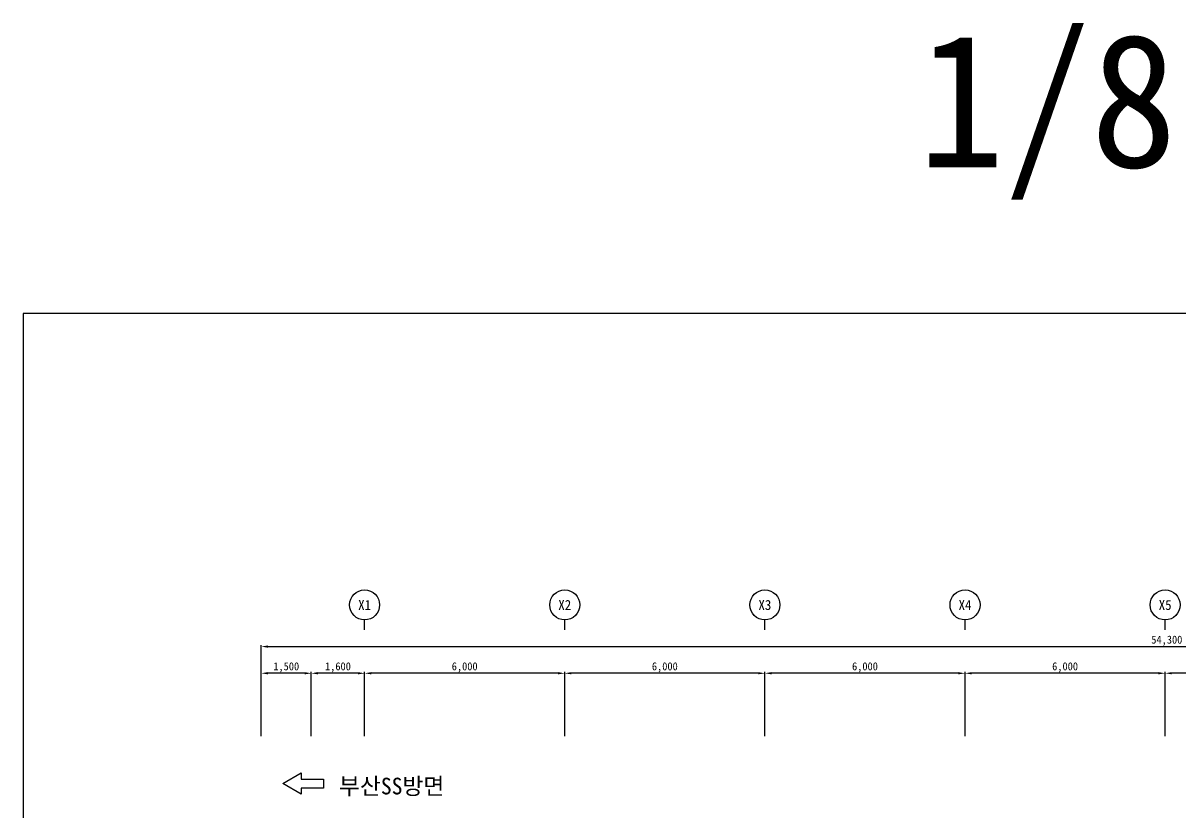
# Model space of a CAD drawing. Header units: millimetres. Extents: x -65013 to -1333, y -375790 to -325797.
# Drawn here: x -65013 to -30306, y -349485 to -325797 of the extents above; entities that cross this region are included whole.
import ezdxf
from ezdxf.enums import TextEntityAlignment as Align

# ---------------------------------------------------------------- set-up
doc = ezdxf.new("R2010")
doc.units = ezdxf.units.MM
for name, color, linetype in [('TN-DIMS', 1, 'Continuous'), ('TN-LEAL', 1, 'Continuous'), ('TN-LEAT', 3, 'Continuous'), ('TZ-TEXT', 3, 'Continuous')]:
    doc.layers.add(name, color=color, linetype=linetype)
doc.layers.add('TX-PAPR', color=2, linetype='Continuous', plot=False)
doc.styles.get("Standard").update_dxf_attribs({"font": 'GulimChe.ttf'})
doc.dimstyles.new('D80', dxfattribs={"dimscale": 80, "dimtxt": 3, "dimasz": 2.5, "dimexe": 0.5, "dimexo": 0.5, "dimgap": 0.5, "dimtad": 1, "dimdec": 0, "dimzin": 1, "dimdsep": 46, "dimlunit": 6, "dimtxsty": 'Standard', "dimcen": 1, "dimclrd": 1, "dimclre": 1, "dimclrt": 3, "dimadec": 0, "dimazin": 0, "dimtfac": 1, "dimtdec": 0, "dimtix": 1, "dimtmove": 2, "dimatfit": 3, "dimfxl": 0, "dimtvp": 2, "dimlwd": -1, "dimlwe": -1, "dimarcsym": 0})

# ---------------------------------------------------------------- blocks, each defined once
blk = doc.blocks.new('*D1564')
at = {"layer": 'DEFPOINTS', "color": 0}
for p in [(-54776, -345298), (-54776, -347223), (-48776, -347223)]:
    blk.add_point(p, dxfattribs=at)
at = {"layer": 'TN-DIMS', "color": 1}
for p, q in [((-54776, -347183), (-54776, -345258)), ((-48976, -345298), (-54576, -345298)), ((-48776, -347183), (-48776, -345258))]:
    blk.add_line(p, q, dxfattribs=at)
for points in [[(-54576, -345264), (-54576, -345331), (-54776, -345298)], [(-48976, -345264), (-48976, -345331), (-48776, -345298)]]:
    blk.add_solid(points, dxfattribs=at)
at = {"layer": 'TN-DIMS', "color": 3, "insert": (-51776, -345120), "char_height": 240, "attachment_point": 5}
blk.add_mtext('6,000', dxfattribs=at)
blk = doc.blocks.new('*D1565')
at = {"layer": 'DEFPOINTS', "color": 0}
for p in [(-3576, -344498), (-57876, -347223), (-3576, -347223)]:
    blk.add_point(p, dxfattribs=at)
at = {"layer": 'TN-DIMS', "color": 1}
for p, q in [((-57876, -347183), (-57876, -344458)), ((-57676, -344498), (-3776, -344498)), ((-3576, -347183), (-3576, -344458))]:
    blk.add_line(p, q, dxfattribs=at)
for points in [[(-57676, -344464), (-57676, -344531), (-57876, -344498)], [(-3776, -344464), (-3776, -344531), (-3576, -344498)]]:
    blk.add_solid(points, dxfattribs=at)
at = {"layer": 'TN-DIMS', "color": 3, "insert": (-30726, -344320), "char_height": 240, "attachment_point": 5}
blk.add_mtext('54,300', dxfattribs=at)
blk = doc.blocks.new('*D1566')
at = {"layer": 'DEFPOINTS', "color": 0}
for p in [(-48776, -345298), (-48776, -347223), (-42776, -347223)]:
    blk.add_point(p, dxfattribs=at)
at = {"layer": 'TN-DIMS', "color": 1}
for p, q in [((-48776, -347183), (-48776, -345258)), ((-42976, -345298), (-48576, -345298)), ((-42776, -347183), (-42776, -345258))]:
    blk.add_line(p, q, dxfattribs=at)
for points in [[(-48576, -345264), (-48576, -345331), (-48776, -345298)], [(-42976, -345264), (-42976, -345331), (-42776, -345298)]]:
    blk.add_solid(points, dxfattribs=at)
at = {"layer": 'TN-DIMS', "color": 3, "insert": (-45776, -345120), "char_height": 240, "attachment_point": 5}
blk.add_mtext('6,000', dxfattribs=at)
blk = doc.blocks.new('*D1567')
at = {"layer": 'DEFPOINTS', "color": 0}
for p in [(-42776, -345298), (-42776, -347223), (-36776, -347223)]:
    blk.add_point(p, dxfattribs=at)
at = {"layer": 'TN-DIMS', "color": 1}
for p, q in [((-42776, -347183), (-42776, -345258)), ((-36976, -345298), (-42576, -345298)), ((-36776, -347183), (-36776, -345258))]:
    blk.add_line(p, q, dxfattribs=at)
for points in [[(-42576, -345264), (-42576, -345331), (-42776, -345298)], [(-36976, -345264), (-36976, -345331), (-36776, -345298)]]:
    blk.add_solid(points, dxfattribs=at)
at = {"layer": 'TN-DIMS', "color": 3, "insert": (-39776, -345120), "char_height": 240, "attachment_point": 5}
blk.add_mtext('6,000', dxfattribs=at)
blk = doc.blocks.new('*D1568')
at = {"layer": 'DEFPOINTS', "color": 0}
for p in [(-36776, -345298), (-36776, -347223), (-30776, -347223)]:
    blk.add_point(p, dxfattribs=at)
at = {"layer": 'TN-DIMS', "color": 1}
for p, q in [((-36776, -347183), (-36776, -345258)), ((-30976, -345298), (-36576, -345298)), ((-30776, -347183), (-30776, -345258))]:
    blk.add_line(p, q, dxfattribs=at)
for points in [[(-36576, -345264), (-36576, -345331), (-36776, -345298)], [(-30976, -345264), (-30976, -345331), (-30776, -345298)]]:
    blk.add_solid(points, dxfattribs=at)
at = {"layer": 'TN-DIMS', "color": 3, "insert": (-33776, -345120), "char_height": 240, "attachment_point": 5}
blk.add_mtext('6,000', dxfattribs=at)
blk = doc.blocks.new('*D1571')
at = {"layer": 'DEFPOINTS', "color": 0}
for p in [(-30776, -345298), (-30776, -347223), (-24776, -347223)]:
    blk.add_point(p, dxfattribs=at)
at = {"layer": 'TN-DIMS', "color": 1}
for p, q in [((-30776, -347183), (-30776, -345258)), ((-24976, -345298), (-30576, -345298)), ((-24776, -347183), (-24776, -345258))]:
    blk.add_line(p, q, dxfattribs=at)
for points in [[(-30576, -345264), (-30576, -345331), (-30776, -345298)], [(-24976, -345264), (-24976, -345331), (-24776, -345298)]]:
    blk.add_solid(points, dxfattribs=at)
at = {"layer": 'TN-DIMS', "color": 3, "insert": (-27776, -345120), "char_height": 240, "attachment_point": 5}
blk.add_mtext('6,000', dxfattribs=at)
blk = doc.blocks.new('*D1576')
at = {"layer": 'DEFPOINTS', "color": 0}
for p in [(-57876, -345298), (-57876, -347223), (-56376, -347223)]:
    blk.add_point(p, dxfattribs=at)
at = {"layer": 'TN-DIMS', "color": 1}
for p, q in [((-57876, -347183), (-57876, -345258)), ((-56576, -345298), (-57676, -345298)), ((-56376, -347183), (-56376, -345258))]:
    blk.add_line(p, q, dxfattribs=at)
for points in [[(-57676, -345264), (-57676, -345331), (-57876, -345298)], [(-56576, -345264), (-56576, -345331), (-56376, -345298)]]:
    blk.add_solid(points, dxfattribs=at)
at = {"layer": 'TN-DIMS', "color": 3, "insert": (-57126, -345120), "char_height": 240, "attachment_point": 5}
blk.add_mtext('1,500', dxfattribs=at)
blk = doc.blocks.new('*D1577')
at = {"layer": 'DEFPOINTS', "color": 0}
for p in [(-56376, -345298), (-56376, -347223), (-54776, -347223)]:
    blk.add_point(p, dxfattribs=at)
at = {"layer": 'TN-DIMS', "color": 1}
for p, q in [((-56376, -347183), (-56376, -345258)), ((-54976, -345298), (-56176, -345298)), ((-54776, -347183), (-54776, -345258))]:
    blk.add_line(p, q, dxfattribs=at)
for points in [[(-56176, -345264), (-56176, -345331), (-56376, -345298)], [(-54976, -345264), (-54976, -345331), (-54776, -345298)]]:
    blk.add_solid(points, dxfattribs=at)
at = {"layer": 'TN-DIMS', "color": 3, "insert": (-55576, -345120), "char_height": 240, "attachment_point": 5}
blk.add_mtext('1,600', dxfattribs=at)

msp = doc.modelspace()

# ---------------------------------------------------------------- linework, layer by layer
at = {"layer": 'TN-LEAL'}
for p, q in [((-54776, -343997.7), (-54776, -343697.7)), ((-48776, -343997.7), (-48776, -343697.7)), ((-42776, -343997.7), (-42776, -343697.7)), ((-36776, -343997.7), (-36776, -343697.7)), ((-30776, -343997.7), (-30776, -343697.7))]:
    msp.add_line(p, q, dxfattribs=at)
msp.add_lwpolyline([(-56676.8, -348739.8), (-56676.8, -348926.1), (-57230.5, -348606.5), (-56676.8, -348286.8), (-56676.8, -348473.1), (-56010.1, -348473.1), (-56010.1, -348739.8)], close=True, dxfattribs=at)
for centre in [(-54776, -343247.7), (-48776, -343247.7), (-42776, -343247.7), (-36776, -343247.7), (-30776, -343247.7)]:
    msp.add_circle(centre, 450, dxfattribs=at)
at = {"layer": 'TX-PAPR'}
msp.add_lwpolyline([(-65013.4, -375790.1), (-1333.4, -375790.1), (-1333.4, -334510.1), (-65013.4, -334510.1)], close=True, dxfattribs=at)

# ---------------------------------------------------------------- texts
at = {"layer": 'TN-LEAT'}
for s, p in [('X1', (-54776, -343247.7)), ('X2', (-48776, -343247.7)), ('X3', (-42776, -343247.7)), ('X4', (-36776, -343247.7)), ('X5', (-30776, -343247.7))]:
    msp.add_text(s, height=300, dxfattribs=at).set_placement(p, align=Align.MIDDLE_CENTER)
msp.add_text('부산SS방면', height=500, dxfattribs=at).set_placement((-53966, -348676), align=Align.MIDDLE)
at = {"layer": 'TZ-TEXT'}
msp.add_text('1/80', height=4000, dxfattribs=at).set_placement((-33008.6, -328118.1), align=Align.MIDDLE_CENTER)

# ---------------------------------------------------------------- dimensions: what is measured, and where the dimension line sits
at = {"layer": 'TN-DIMS'}
for base, p1, p2, picture, middle in [((-3576, -344497.7), (-57876, -347223), (-3576, -347223), '*D1565', (-30726, -344319.8)), ((-56376, -345297.7), (-54776, -347223), (-56376, -347223), '*D1577', (-55576, -345119.8))]:
    dim = msp.add_linear_dim(base=base, p1=p1, p2=p2, dimstyle='D80', dxfattribs=at)
    dim.commit()
    dim.dimension.update_dxf_attribs({"geometry": picture, "text_midpoint": middle})
for base, p1, p2, picture, middle in [((-57876, -345297.7), (-56376, -347223), (-57876, -347223), '*D1576', (-57126, -345119.8)), ((-54776, -345297.7), (-48776, -347223), (-54776, -347223), '*D1564', (-51776, -345120)), ((-48776, -345297.7), (-42776, -347223), (-48776, -347223), '*D1566', (-45776, -345120)), ((-42776, -345297.7), (-36776, -347223), (-42776, -347223), '*D1567', (-39776, -345120)), ((-36776, -345297.7), (-30776, -347223), (-36776, -347223), '*D1568', (-33776, -345120)), ((-30776, -345297.7), (-24776, -347223), (-30776, -347223), '*D1571', (-27776, -345120))]:
    dim = msp.add_linear_dim(base=base, p1=p1, p2=p2, angle=180, dimstyle='D80', dxfattribs=at)
    dim.commit()
    dim.dimension.update_dxf_attribs({"geometry": picture, "text_midpoint": middle})

doc.saveas('drawing.dxf')
